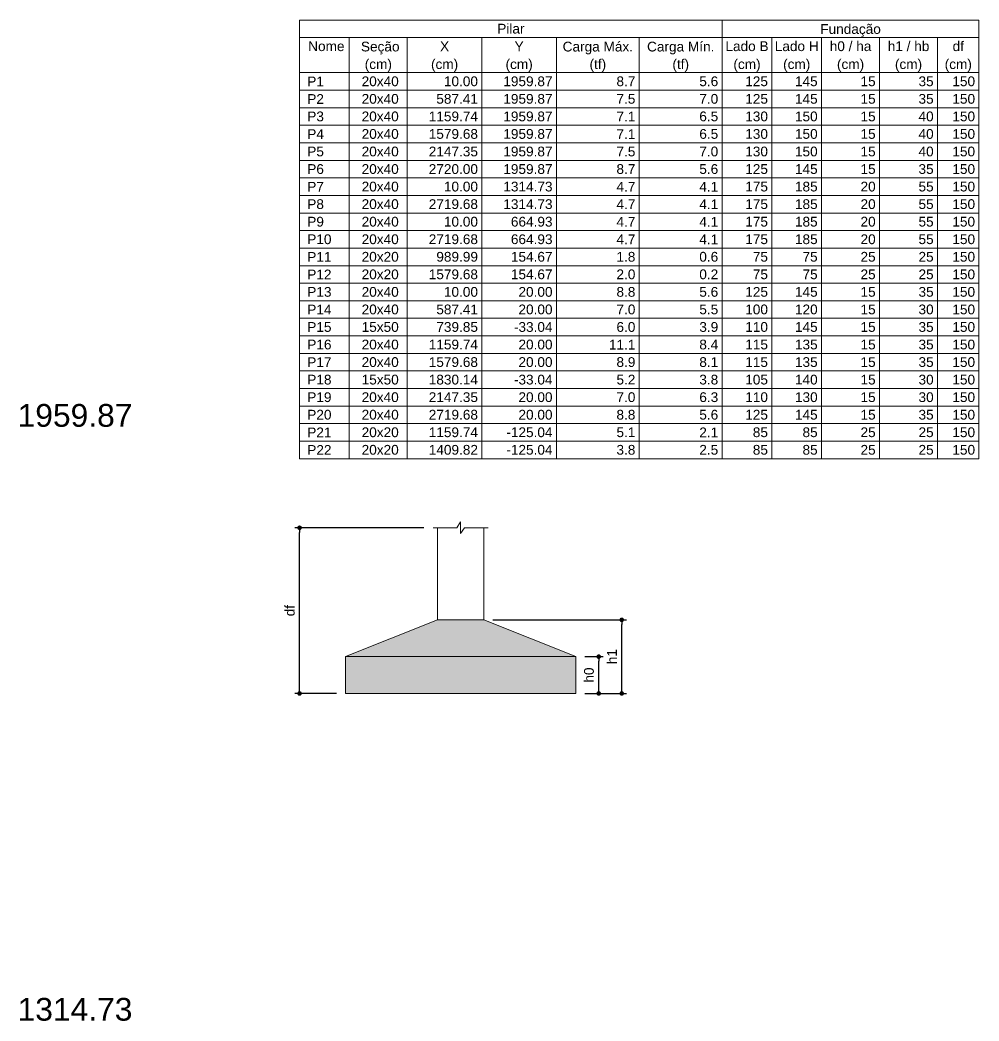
# Model space of a CAD drawing. Header units: millimetres. Extents: x 180 to 11148, y -1598 to 1045.
# Drawn here: x 380.81 to 401.65, y 26.21 to 47.95 of the extents above; entities that cross this region are included whole.
import ezdxf

# ---------------------------------------------------------------- set-up
doc = ezdxf.new("R2010")
doc.units = ezdxf.units.MM
doc.header["$MEASUREMENT"] = 0
for name, color, linetype, lineweight in [('LC-Cotas', 7, 'Continuous', 5), ('LC-Hachuras das sapatas', 43, 'Continuous', 5), ('LC-Seção das fundações', 7, 'Continuous', 5), ('LC-Tabelas', 1, 'Continuous', 20), ('LC-Textos', 3, 'Continuous', 20), ('LC-Textos das tabelas', 5, 'Continuous', 5)]:
    doc.layers.add(name, color=color, linetype=linetype, lineweight=lineweight)
doc.styles.add('Arial', font='arial.ttf')
doc.dimstyles.new('UM_1.000000', dxfattribs={"dimtxt": 0.18, "dimasz": 0.1, "dimexe": 0.1, "dimexo": 0.2, "dimgap": 0, "dimtad": 1, "dimtih": 1, "dimtoh": 1, "dimdec": 1, "dimzin": 0, "dimdsep": 46, "dimtxsty": 'Standard', "dimcen": 0.09, "dimdle": 0.1, "dimadec": 1, "dimazin": 2, "dimtfac": 1, "dimtdec": 4, "dimtofl": 0, "dimtmove": 0, "dimatfit": 3, "dimfxl": 1, "dimtolj": 1, "dimarcsym": 0})

# ---------------------------------------------------------------- blocks, each defined once
blk = doc.blocks.new('_Dot')
at = {"color": 0, "linetype": 'ByBlock', "lineweight": -2}
blk.add_line((-0.5, 0), (-1, 0), dxfattribs=at)
at = {"color": 0, "linetype": 'ByBlock', "const_width": 0.5}
blk.add_lwpolyline([(-0.25, 0, 1), (0.25, 0, 1)], format="xyb", close=True, dxfattribs=at)
blk = doc.blocks.new('*D23')
at = {"layer": 'Defpoints', "color": 0, "transparency": 16777216}
for p in [(386.885, 36.921), (389.785, 36.921), (387.885, 33.321)]:
    blk.add_point(p, dxfattribs=at)
at = {"layer": 'LC-Cotas', "color": 0, "lineweight": -2, "transparency": 16777216}
for p, q in [((389.585, 36.921), (386.785, 36.921)), ((386.885, 33.421), (386.885, 36.821)), ((387.685, 33.321), (386.785, 33.321))]:
    blk.add_line(p, q, dxfattribs=at)
at = {"layer": 'LC-Cotas', "color": 0, "lineweight": -2, "transparency": 16777216, "xscale": 0.1000000014901161, "yscale": 0.1000000014901161, "zscale": 0.1000000014901161}
for p, rotation in [((386.885, 36.921), 90), ((386.885, 33.321), 270)]:
    blk.add_blockref('_Dot', p, dxfattribs=dict(at, rotation=rotation))
at = {"layer": 'LC-Cotas', "transparency": 16777216, "insert": (386.673, 35.121), "char_height": 0.2118, "attachment_point": 5, "rotation": 90, "style": 'Arial'}
blk.add_mtext('\\A1;df', dxfattribs=at)
blk = doc.blocks.new('*D24')
at = {"layer": 'Defpoints', "color": 0, "transparency": 16777216}
for p in [(392.885, 34.121), (393.385, 34.121), (392.885, 33.321)]:
    blk.add_point(p, dxfattribs=at)
at = {"layer": 'LC-Cotas', "color": 0, "lineweight": -2, "transparency": 16777216}
for p, q in [((393.085, 34.121), (393.485, 34.121)), ((393.385, 33.421), (393.385, 34.021)), ((393.085, 33.321), (393.485, 33.321))]:
    blk.add_line(p, q, dxfattribs=at)
at = {"layer": 'LC-Cotas', "color": 0, "lineweight": -2, "transparency": 16777216, "xscale": 0.1000000014901161, "yscale": 0.1000000014901161, "zscale": 0.1000000014901161}
for p, rotation in [((393.385, 34.121), 90), ((393.385, 33.321), 270)]:
    blk.add_blockref('_Dot', p, dxfattribs=dict(at, rotation=rotation))
at = {"layer": 'LC-Cotas', "transparency": 16777216, "insert": (393.173, 33.721), "char_height": 0.2118, "attachment_point": 5, "rotation": 90, "style": 'Arial'}
blk.add_mtext('\\A1;h0', dxfattribs=at)
blk = doc.blocks.new('*D25')
at = {"layer": 'Defpoints', "color": 0, "transparency": 16777216}
for p in [(390.885, 34.921), (393.885, 34.921), (392.885, 33.321)]:
    blk.add_point(p, dxfattribs=at)
at = {"layer": 'LC-Cotas', "color": 0, "lineweight": -2, "transparency": 16777216}
for p, q in [((391.085, 34.921), (393.985, 34.921)), ((393.885, 33.421), (393.885, 34.821)), ((393.085, 33.321), (393.985, 33.321))]:
    blk.add_line(p, q, dxfattribs=at)
at = {"layer": 'LC-Cotas', "color": 0, "lineweight": -2, "transparency": 16777216, "xscale": 0.1000000014901161, "yscale": 0.1000000014901161, "zscale": 0.1000000014901161}
for p, rotation in [((393.885, 34.921), 90), ((393.885, 33.321), 270)]:
    blk.add_blockref('_Dot', p, dxfattribs=dict(at, rotation=rotation))
at = {"layer": 'LC-Cotas', "transparency": 16777216, "insert": (393.673, 34.121), "char_height": 0.2118, "attachment_point": 5, "rotation": 90, "style": 'Arial'}
blk.add_mtext('\\A1;h1', dxfattribs=at)
blk = doc.blocks.new('E')
at = {"layer": 'LC-Textos', "linetype": 'Continuous', "char_height": 0.4942, "width": 5.003943, "attachment_point": 7, "line_spacing_factor": 0.798, "style": 'Arial'}
for s, insert in [('1959.87', (209.656, 184.1958)), ('1314.73', (209.656, 171.293))]:
    blk.add_mtext(s, dxfattribs=dict(at, insert=insert))

msp = doc.modelspace()

# ---------------------------------------------------------------- hatches: boundary and pattern name
at = {"layer": 'LC-Hachuras das sapatas', "linetype": 'Continuous'}
msp.add_hatch(color=256, dxfattribs=at).paths.add_polyline_path([(387.8851, 33.3213), (392.8851, 33.3213), (392.8851, 34.1213), (390.8851, 34.9213), (389.8851, 34.9213), (387.8851, 34.1213), (387.8851, 33.3213)])

# ---------------------------------------------------------------- linework, layer by layer
at = {"layer": 'LC-Seção das fundações'}
for p, q in [((389.8851, 36.9213), (389.8851, 34.9213)), ((390.8851, 36.9213), (390.8851, 34.9213)), ((387.8851, 34.1213), (392.8851, 34.1213))]:
    msp.add_line(p, q, dxfattribs=at)
msp.add_lwpolyline([(389.7851, 36.9213), (390.3011, 36.9213), (390.3851, 37.0473), (390.3851, 36.7953), (390.4691, 36.9213), (390.9851, 36.9213)], dxfattribs=at)
msp.add_lwpolyline([(387.8851, 33.3213), (392.8851, 33.3213), (392.8851, 34.1213), (390.8851, 34.9213), (389.8851, 34.9213), (387.8851, 34.1213), (387.8851, 33.3213)], close=True, dxfattribs=at)
at = {"layer": 'LC-Tabelas'}
for points in [[(386.8851, 47.571), (386.8851, 47.9523), (396.0666, 47.9523), (396.0666, 47.571), (386.8851, 47.571)], [(396.0666, 47.571), (396.0666, 47.9523), (401.6475, 47.9523), (401.6475, 47.571), (396.0666, 47.571)], [(386.8851, 46.8086), (386.8851, 47.571), (387.9653, 47.571), (387.9653, 46.8086), (386.8851, 46.8086)], [(387.9653, 46.8086), (387.9653, 47.571), (389.2255, 47.571), (389.2255, 46.8086), (387.9653, 46.8086)], [(389.2255, 46.8086), (389.2255, 47.571), (390.8457, 47.571), (390.8457, 46.8086), (389.2255, 46.8086)], [(390.8457, 46.8086), (390.8457, 47.571), (392.466, 47.571), (392.466, 46.8086), (390.8457, 46.8086)], [(392.466, 46.8086), (392.466, 47.571), (394.2663, 47.571), (394.2663, 46.8086), (392.466, 46.8086)], [(394.2663, 46.8086), (394.2663, 47.571), (396.0666, 47.571), (396.0666, 46.8086), (394.2663, 46.8086)], [(396.0666, 46.8086), (396.0666, 47.571), (397.1468, 47.571), (397.1468, 46.8086), (396.0666, 46.8086)], [(397.1468, 46.8086), (397.1468, 47.571), (398.227, 47.571), (398.227, 46.8086), (397.1468, 46.8086)], [(398.227, 46.8086), (398.227, 47.571), (399.4872, 47.571), (399.4872, 46.8086), (398.227, 46.8086)], [(399.4872, 46.8086), (399.4872, 47.571), (400.7474, 47.571), (400.7474, 46.8086), (399.4872, 46.8086)], [(400.7474, 46.8086), (400.7474, 47.571), (401.6475, 47.571), (401.6475, 46.8086), (400.7474, 46.8086)], [(386.8851, 46.4273), (386.8851, 46.8086), (387.9653, 46.8086), (387.9653, 46.4273), (386.8851, 46.4273)], [(387.9653, 46.4273), (387.9653, 46.8086), (389.2255, 46.8086), (389.2255, 46.4273), (387.9653, 46.4273)], [(389.2255, 46.4273), (389.2255, 46.8086), (390.8457, 46.8086), (390.8457, 46.4273), (389.2255, 46.4273)], [(390.8457, 46.4273), (390.8457, 46.8086), (392.466, 46.8086), (392.466, 46.4273), (390.8457, 46.4273)], [(392.466, 46.4273), (392.466, 46.8086), (394.2663, 46.8086), (394.2663, 46.4273), (392.466, 46.4273)], [(394.2663, 46.4273), (394.2663, 46.8086), (396.0666, 46.8086), (396.0666, 46.4273), (394.2663, 46.4273)], [(396.0666, 46.4273), (396.0666, 46.8086), (397.1468, 46.8086), (397.1468, 46.4273), (396.0666, 46.4273)], [(397.1468, 46.4273), (397.1468, 46.8086), (398.227, 46.8086), (398.227, 46.4273), (397.1468, 46.4273)], [(398.227, 46.4273), (398.227, 46.8086), (399.4872, 46.8086), (399.4872, 46.4273), (398.227, 46.4273)], [(399.4872, 46.4273), (399.4872, 46.8086), (400.7474, 46.8086), (400.7474, 46.4273), (399.4872, 46.4273)], [(400.7474, 46.4273), (400.7474, 46.8086), (401.6475, 46.8086), (401.6475, 46.4273), (400.7474, 46.4273)], [(386.8851, 46.0461), (386.8851, 46.4273), (387.9653, 46.4273), (387.9653, 46.0461), (386.8851, 46.0461)], [(387.9653, 46.0461), (387.9653, 46.4273), (389.2255, 46.4273), (389.2255, 46.0461), (387.9653, 46.0461)], [(389.2255, 46.0461), (389.2255, 46.4273), (390.8457, 46.4273), (390.8457, 46.0461), (389.2255, 46.0461)], [(390.8457, 46.0461), (390.8457, 46.4273), (392.466, 46.4273), (392.466, 46.0461), (390.8457, 46.0461)], [(392.466, 46.0461), (392.466, 46.4273), (394.2663, 46.4273), (394.2663, 46.0461), (392.466, 46.0461)], [(394.2663, 46.0461), (394.2663, 46.4273), (396.0666, 46.4273), (396.0666, 46.0461), (394.2663, 46.0461)], [(396.0666, 46.0461), (396.0666, 46.4273), (397.1468, 46.4273), (397.1468, 46.0461), (396.0666, 46.0461)], [(397.1468, 46.0461), (397.1468, 46.4273), (398.227, 46.4273), (398.227, 46.0461), (397.1468, 46.0461)], [(398.227, 46.0461), (398.227, 46.4273), (399.4872, 46.4273), (399.4872, 46.0461), (398.227, 46.0461)], [(399.4872, 46.0461), (399.4872, 46.4273), (400.7474, 46.4273), (400.7474, 46.0461), (399.4872, 46.0461)], [(400.7474, 46.0461), (400.7474, 46.4273), (401.6475, 46.4273), (401.6475, 46.0461), (400.7474, 46.0461)], [(386.8851, 45.6648), (386.8851, 46.0461), (387.9653, 46.0461), (387.9653, 45.6648), (386.8851, 45.6648)], [(387.9653, 45.6648), (387.9653, 46.0461), (389.2255, 46.0461), (389.2255, 45.6648), (387.9653, 45.6648)], [(389.2255, 45.6648), (389.2255, 46.0461), (390.8457, 46.0461), (390.8457, 45.6648), (389.2255, 45.6648)], [(390.8457, 45.6648), (390.8457, 46.0461), (392.466, 46.0461), (392.466, 45.6648), (390.8457, 45.6648)], [(392.466, 45.6648), (392.466, 46.0461), (394.2663, 46.0461), (394.2663, 45.6648), (392.466, 45.6648)], [(394.2663, 45.6648), (394.2663, 46.0461), (396.0666, 46.0461), (396.0666, 45.6648), (394.2663, 45.6648)], [(396.0666, 45.6648), (396.0666, 46.0461), (397.1468, 46.0461), (397.1468, 45.6648), (396.0666, 45.6648)], [(397.1468, 45.6648), (397.1468, 46.0461), (398.227, 46.0461), (398.227, 45.6648), (397.1468, 45.6648)], [(398.227, 45.6648), (398.227, 46.0461), (399.4872, 46.0461), (399.4872, 45.6648), (398.227, 45.6648)], [(399.4872, 45.6648), (399.4872, 46.0461), (400.7474, 46.0461), (400.7474, 45.6648), (399.4872, 45.6648)], [(400.7474, 45.6648), (400.7474, 46.0461), (401.6475, 46.0461), (401.6475, 45.6648), (400.7474, 45.6648)], [(386.8851, 45.2836), (386.8851, 45.6648), (387.9653, 45.6648), (387.9653, 45.2836), (386.8851, 45.2836)], [(387.9653, 45.2836), (387.9653, 45.6648), (389.2255, 45.6648), (389.2255, 45.2836), (387.9653, 45.2836)], [(389.2255, 45.2836), (389.2255, 45.6648), (390.8457, 45.6648), (390.8457, 45.2836), (389.2255, 45.2836)], [(390.8457, 45.2836), (390.8457, 45.6648), (392.466, 45.6648), (392.466, 45.2836), (390.8457, 45.2836)], [(392.466, 45.2836), (392.466, 45.6648), (394.2663, 45.6648), (394.2663, 45.2836), (392.466, 45.2836)], [(394.2663, 45.2836), (394.2663, 45.6648), (396.0666, 45.6648), (396.0666, 45.2836), (394.2663, 45.2836)], [(396.0666, 45.2836), (396.0666, 45.6648), (397.1468, 45.6648), (397.1468, 45.2836), (396.0666, 45.2836)], [(397.1468, 45.2836), (397.1468, 45.6648), (398.227, 45.6648), (398.227, 45.2836), (397.1468, 45.2836)], [(398.227, 45.2836), (398.227, 45.6648), (399.4872, 45.6648), (399.4872, 45.2836), (398.227, 45.2836)], [(399.4872, 45.2836), (399.4872, 45.6648), (400.7474, 45.6648), (400.7474, 45.2836), (399.4872, 45.2836)], [(400.7474, 45.2836), (400.7474, 45.6648), (401.6475, 45.6648), (401.6475, 45.2836), (400.7474, 45.2836)], [(386.8851, 44.9024), (386.8851, 45.2836), (387.9653, 45.2836), (387.9653, 44.9024), (386.8851, 44.9024)], [(387.9653, 44.9024), (387.9653, 45.2836), (389.2255, 45.2836), (389.2255, 44.9024), (387.9653, 44.9024)], [(389.2255, 44.9024), (389.2255, 45.2836), (390.8457, 45.2836), (390.8457, 44.9024), (389.2255, 44.9024)], [(390.8457, 44.9024), (390.8457, 45.2836), (392.466, 45.2836), (392.466, 44.9024), (390.8457, 44.9024)], [(392.466, 44.9024), (392.466, 45.2836), (394.2663, 45.2836), (394.2663, 44.9024), (392.466, 44.9024)], [(394.2663, 44.9024), (394.2663, 45.2836), (396.0666, 45.2836), (396.0666, 44.9024), (394.2663, 44.9024)], [(396.0666, 44.9024), (396.0666, 45.2836), (397.1468, 45.2836), (397.1468, 44.9024), (396.0666, 44.9024)], [(397.1468, 44.9024), (397.1468, 45.2836), (398.227, 45.2836), (398.227, 44.9024), (397.1468, 44.9024)], [(398.227, 44.9024), (398.227, 45.2836), (399.4872, 45.2836), (399.4872, 44.9024), (398.227, 44.9024)], [(399.4872, 44.9024), (399.4872, 45.2836), (400.7474, 45.2836), (400.7474, 44.9024), (399.4872, 44.9024)], [(400.7474, 44.9024), (400.7474, 45.2836), (401.6475, 45.2836), (401.6475, 44.9024), (400.7474, 44.9024)], [(386.8851, 44.5211), (386.8851, 44.9024), (387.9653, 44.9024), (387.9653, 44.5211), (386.8851, 44.5211)], [(387.9653, 44.5211), (387.9653, 44.9024), (389.2255, 44.9024), (389.2255, 44.5211), (387.9653, 44.5211)], [(389.2255, 44.5211), (389.2255, 44.9024), (390.8457, 44.9024), (390.8457, 44.5211), (389.2255, 44.5211)], [(390.8457, 44.5211), (390.8457, 44.9024), (392.466, 44.9024), (392.466, 44.5211), (390.8457, 44.5211)], [(392.466, 44.5211), (392.466, 44.9024), (394.2663, 44.9024), (394.2663, 44.5211), (392.466, 44.5211)], [(394.2663, 44.5211), (394.2663, 44.9024), (396.0666, 44.9024), (396.0666, 44.5211), (394.2663, 44.5211)], [(396.0666, 44.5211), (396.0666, 44.9024), (397.1468, 44.9024), (397.1468, 44.5211), (396.0666, 44.5211)], [(397.1468, 44.5211), (397.1468, 44.9024), (398.227, 44.9024), (398.227, 44.5211), (397.1468, 44.5211)], [(398.227, 44.5211), (398.227, 44.9024), (399.4872, 44.9024), (399.4872, 44.5211), (398.227, 44.5211)], [(399.4872, 44.5211), (399.4872, 44.9024), (400.7474, 44.9024), (400.7474, 44.5211), (399.4872, 44.5211)], [(400.7474, 44.5211), (400.7474, 44.9024), (401.6475, 44.9024), (401.6475, 44.5211), (400.7474, 44.5211)], [(386.8851, 44.1399), (386.8851, 44.5211), (387.9653, 44.5211), (387.9653, 44.1399), (386.8851, 44.1399)], [(387.9653, 44.1399), (387.9653, 44.5211), (389.2255, 44.5211), (389.2255, 44.1399), (387.9653, 44.1399)], [(389.2255, 44.1399), (389.2255, 44.5211), (390.8457, 44.5211), (390.8457, 44.1399), (389.2255, 44.1399)], [(390.8457, 44.1399), (390.8457, 44.5211), (392.466, 44.5211), (392.466, 44.1399), (390.8457, 44.1399)], [(392.466, 44.1399), (392.466, 44.5211), (394.2663, 44.5211), (394.2663, 44.1399), (392.466, 44.1399)], [(394.2663, 44.1399), (394.2663, 44.5211), (396.0666, 44.5211), (396.0666, 44.1399), (394.2663, 44.1399)], [(396.0666, 44.1399), (396.0666, 44.5211), (397.1468, 44.5211), (397.1468, 44.1399), (396.0666, 44.1399)], [(397.1468, 44.1399), (397.1468, 44.5211), (398.227, 44.5211), (398.227, 44.1399), (397.1468, 44.1399)], [(398.227, 44.1399), (398.227, 44.5211), (399.4872, 44.5211), (399.4872, 44.1399), (398.227, 44.1399)], [(399.4872, 44.1399), (399.4872, 44.5211), (400.7474, 44.5211), (400.7474, 44.1399), (399.4872, 44.1399)], [(400.7474, 44.1399), (400.7474, 44.5211), (401.6475, 44.5211), (401.6475, 44.1399), (400.7474, 44.1399)], [(386.8851, 43.7586), (386.8851, 44.1399), (387.9653, 44.1399), (387.9653, 43.7586), (386.8851, 43.7586)], [(387.9653, 43.7586), (387.9653, 44.1399), (389.2255, 44.1399), (389.2255, 43.7586), (387.9653, 43.7586)], [(389.2255, 43.7586), (389.2255, 44.1399), (390.8457, 44.1399), (390.8457, 43.7586), (389.2255, 43.7586)], [(390.8457, 43.7586), (390.8457, 44.1399), (392.466, 44.1399), (392.466, 43.7586), (390.8457, 43.7586)], [(392.466, 43.7586), (392.466, 44.1399), (394.2663, 44.1399), (394.2663, 43.7586), (392.466, 43.7586)], [(394.2663, 43.7586), (394.2663, 44.1399), (396.0666, 44.1399), (396.0666, 43.7586), (394.2663, 43.7586)], [(396.0666, 43.7586), (396.0666, 44.1399), (397.1468, 44.1399), (397.1468, 43.7586), (396.0666, 43.7586)], [(397.1468, 43.7586), (397.1468, 44.1399), (398.227, 44.1399), (398.227, 43.7586), (397.1468, 43.7586)], [(398.227, 43.7586), (398.227, 44.1399), (399.4872, 44.1399), (399.4872, 43.7586), (398.227, 43.7586)], [(399.4872, 43.7586), (399.4872, 44.1399), (400.7474, 44.1399), (400.7474, 43.7586), (399.4872, 43.7586)], [(400.7474, 43.7586), (400.7474, 44.1399), (401.6475, 44.1399), (401.6475, 43.7586), (400.7474, 43.7586)], [(386.8851, 43.3774), (386.8851, 43.7586), (387.9653, 43.7586), (387.9653, 43.3774), (386.8851, 43.3774)], [(387.9653, 43.3774), (387.9653, 43.7586), (389.2255, 43.7586), (389.2255, 43.3774), (387.9653, 43.3774)], [(389.2255, 43.3774), (389.2255, 43.7586), (390.8457, 43.7586), (390.8457, 43.3774), (389.2255, 43.3774)], [(390.8457, 43.3774), (390.8457, 43.7586), (392.466, 43.7586), (392.466, 43.3774), (390.8457, 43.3774)], [(392.466, 43.3774), (392.466, 43.7586), (394.2663, 43.7586), (394.2663, 43.3774), (392.466, 43.3774)], [(394.2663, 43.3774), (394.2663, 43.7586), (396.0666, 43.7586), (396.0666, 43.3774), (394.2663, 43.3774)], [(396.0666, 43.3774), (396.0666, 43.7586), (397.1468, 43.7586), (397.1468, 43.3774), (396.0666, 43.3774)], [(397.1468, 43.3774), (397.1468, 43.7586), (398.227, 43.7586), (398.227, 43.3774), (397.1468, 43.3774)], [(398.227, 43.3774), (398.227, 43.7586), (399.4872, 43.7586), (399.4872, 43.3774), (398.227, 43.3774)], [(399.4872, 43.3774), (399.4872, 43.7586), (400.7474, 43.7586), (400.7474, 43.3774), (399.4872, 43.3774)], [(400.7474, 43.3774), (400.7474, 43.7586), (401.6475, 43.7586), (401.6475, 43.3774), (400.7474, 43.3774)], [(386.8851, 42.9962), (386.8851, 43.3774), (387.9653, 43.3774), (387.9653, 42.9962), (386.8851, 42.9962)], [(387.9653, 42.9962), (387.9653, 43.3774), (389.2255, 43.3774), (389.2255, 42.9962), (387.9653, 42.9962)], [(389.2255, 42.9962), (389.2255, 43.3774), (390.8457, 43.3774), (390.8457, 42.9962), (389.2255, 42.9962)], [(390.8457, 42.9962), (390.8457, 43.3774), (392.466, 43.3774), (392.466, 42.9962), (390.8457, 42.9962)], [(392.466, 42.9962), (392.466, 43.3774), (394.2663, 43.3774), (394.2663, 42.9962), (392.466, 42.9962)], [(394.2663, 42.9962), (394.2663, 43.3774), (396.0666, 43.3774), (396.0666, 42.9962), (394.2663, 42.9962)], [(396.0666, 42.9962), (396.0666, 43.3774), (397.1468, 43.3774), (397.1468, 42.9962), (396.0666, 42.9962)], [(397.1468, 42.9962), (397.1468, 43.3774), (398.227, 43.3774), (398.227, 42.9962), (397.1468, 42.9962)], [(398.227, 42.9962), (398.227, 43.3774), (399.4872, 43.3774), (399.4872, 42.9962), (398.227, 42.9962)], [(399.4872, 42.9962), (399.4872, 43.3774), (400.7474, 43.3774), (400.7474, 42.9962), (399.4872, 42.9962)], [(400.7474, 42.9962), (400.7474, 43.3774), (401.6475, 43.3774), (401.6475, 42.9962), (400.7474, 42.9962)], [(386.8851, 42.6149), (386.8851, 42.9962), (387.9653, 42.9962), (387.9653, 42.6149), (386.8851, 42.6149)], [(387.9653, 42.6149), (387.9653, 42.9962), (389.2255, 42.9962), (389.2255, 42.6149), (387.9653, 42.6149)], [(389.2255, 42.6149), (389.2255, 42.9962), (390.8457, 42.9962), (390.8457, 42.6149), (389.2255, 42.6149)], [(390.8457, 42.6149), (390.8457, 42.9962), (392.466, 42.9962), (392.466, 42.6149), (390.8457, 42.6149)], [(392.466, 42.6149), (392.466, 42.9962), (394.2663, 42.9962), (394.2663, 42.6149), (392.466, 42.6149)], [(394.2663, 42.6149), (394.2663, 42.9962), (396.0666, 42.9962), (396.0666, 42.6149), (394.2663, 42.6149)], [(396.0666, 42.6149), (396.0666, 42.9962), (397.1468, 42.9962), (397.1468, 42.6149), (396.0666, 42.6149)], [(397.1468, 42.6149), (397.1468, 42.9962), (398.227, 42.9962), (398.227, 42.6149), (397.1468, 42.6149)], [(398.227, 42.6149), (398.227, 42.9962), (399.4872, 42.9962), (399.4872, 42.6149), (398.227, 42.6149)], [(399.4872, 42.6149), (399.4872, 42.9962), (400.7474, 42.9962), (400.7474, 42.6149), (399.4872, 42.6149)], [(400.7474, 42.6149), (400.7474, 42.9962), (401.6475, 42.9962), (401.6475, 42.6149), (400.7474, 42.6149)], [(386.8851, 42.2337), (386.8851, 42.6149), (387.9653, 42.6149), (387.9653, 42.2337), (386.8851, 42.2337)], [(387.9653, 42.2337), (387.9653, 42.6149), (389.2255, 42.6149), (389.2255, 42.2337), (387.9653, 42.2337)], [(389.2255, 42.2337), (389.2255, 42.6149), (390.8457, 42.6149), (390.8457, 42.2337), (389.2255, 42.2337)], [(390.8457, 42.2337), (390.8457, 42.6149), (392.466, 42.6149), (392.466, 42.2337), (390.8457, 42.2337)], [(392.466, 42.2337), (392.466, 42.6149), (394.2663, 42.6149), (394.2663, 42.2337), (392.466, 42.2337)], [(394.2663, 42.2337), (394.2663, 42.6149), (396.0666, 42.6149), (396.0666, 42.2337), (394.2663, 42.2337)], [(396.0666, 42.2337), (396.0666, 42.6149), (397.1468, 42.6149), (397.1468, 42.2337), (396.0666, 42.2337)], [(397.1468, 42.2337), (397.1468, 42.6149), (398.227, 42.6149), (398.227, 42.2337), (397.1468, 42.2337)], [(398.227, 42.2337), (398.227, 42.6149), (399.4872, 42.6149), (399.4872, 42.2337), (398.227, 42.2337)], [(399.4872, 42.2337), (399.4872, 42.6149), (400.7474, 42.6149), (400.7474, 42.2337), (399.4872, 42.2337)], [(400.7474, 42.2337), (400.7474, 42.6149), (401.6475, 42.6149), (401.6475, 42.2337), (400.7474, 42.2337)], [(386.8851, 41.8524), (386.8851, 42.2337), (387.9653, 42.2337), (387.9653, 41.8524), (386.8851, 41.8524)], [(387.9653, 41.8524), (387.9653, 42.2337), (389.2255, 42.2337), (389.2255, 41.8524), (387.9653, 41.8524)], [(389.2255, 41.8524), (389.2255, 42.2337), (390.8457, 42.2337), (390.8457, 41.8524), (389.2255, 41.8524)], [(390.8457, 41.8524), (390.8457, 42.2337), (392.466, 42.2337), (392.466, 41.8524), (390.8457, 41.8524)], [(392.466, 41.8524), (392.466, 42.2337), (394.2663, 42.2337), (394.2663, 41.8524), (392.466, 41.8524)], [(394.2663, 41.8524), (394.2663, 42.2337), (396.0666, 42.2337), (396.0666, 41.8524), (394.2663, 41.8524)], [(396.0666, 41.8524), (396.0666, 42.2337), (397.1468, 42.2337), (397.1468, 41.8524), (396.0666, 41.8524)], [(397.1468, 41.8524), (397.1468, 42.2337), (398.227, 42.2337), (398.227, 41.8524), (397.1468, 41.8524)], [(398.227, 41.8524), (398.227, 42.2337), (399.4872, 42.2337), (399.4872, 41.8524), (398.227, 41.8524)], [(399.4872, 41.8524), (399.4872, 42.2337), (400.7474, 42.2337), (400.7474, 41.8524), (399.4872, 41.8524)], [(400.7474, 41.8524), (400.7474, 42.2337), (401.6475, 42.2337), (401.6475, 41.8524), (400.7474, 41.8524)], [(386.8851, 41.4712), (386.8851, 41.8524), (387.9653, 41.8524), (387.9653, 41.4712), (386.8851, 41.4712)], [(387.9653, 41.4712), (387.9653, 41.8524), (389.2255, 41.8524), (389.2255, 41.4712), (387.9653, 41.4712)], [(389.2255, 41.4712), (389.2255, 41.8524), (390.8457, 41.8524), (390.8457, 41.4712), (389.2255, 41.4712)], [(390.8457, 41.4712), (390.8457, 41.8524), (392.466, 41.8524), (392.466, 41.4712), (390.8457, 41.4712)], [(392.466, 41.4712), (392.466, 41.8524), (394.2663, 41.8524), (394.2663, 41.4712), (392.466, 41.4712)], [(394.2663, 41.4712), (394.2663, 41.8524), (396.0666, 41.8524), (396.0666, 41.4712), (394.2663, 41.4712)], [(396.0666, 41.4712), (396.0666, 41.8524), (397.1468, 41.8524), (397.1468, 41.4712), (396.0666, 41.4712)], [(397.1468, 41.4712), (397.1468, 41.8524), (398.227, 41.8524), (398.227, 41.4712), (397.1468, 41.4712)], [(398.227, 41.4712), (398.227, 41.8524), (399.4872, 41.8524), (399.4872, 41.4712), (398.227, 41.4712)], [(399.4872, 41.4712), (399.4872, 41.8524), (400.7474, 41.8524), (400.7474, 41.4712), (399.4872, 41.4712)], [(400.7474, 41.4712), (400.7474, 41.8524), (401.6475, 41.8524), (401.6475, 41.4712), (400.7474, 41.4712)], [(386.8851, 41.09), (386.8851, 41.4712), (387.9653, 41.4712), (387.9653, 41.09), (386.8851, 41.09)], [(387.9653, 41.09), (387.9653, 41.4712), (389.2255, 41.4712), (389.2255, 41.09), (387.9653, 41.09)], [(389.2255, 41.09), (389.2255, 41.4712), (390.8457, 41.4712), (390.8457, 41.09), (389.2255, 41.09)], [(390.8457, 41.09), (390.8457, 41.4712), (392.466, 41.4712), (392.466, 41.09), (390.8457, 41.09)], [(392.466, 41.09), (392.466, 41.4712), (394.2663, 41.4712), (394.2663, 41.09), (392.466, 41.09)], [(394.2663, 41.09), (394.2663, 41.4712), (396.0666, 41.4712), (396.0666, 41.09), (394.2663, 41.09)], [(396.0666, 41.09), (396.0666, 41.4712), (397.1468, 41.4712), (397.1468, 41.09), (396.0666, 41.09)], [(397.1468, 41.09), (397.1468, 41.4712), (398.227, 41.4712), (398.227, 41.09), (397.1468, 41.09)], [(398.227, 41.09), (398.227, 41.4712), (399.4872, 41.4712), (399.4872, 41.09), (398.227, 41.09)], [(399.4872, 41.09), (399.4872, 41.4712), (400.7474, 41.4712), (400.7474, 41.09), (399.4872, 41.09)], [(400.7474, 41.09), (400.7474, 41.4712), (401.6475, 41.4712), (401.6475, 41.09), (400.7474, 41.09)], [(386.8851, 40.7087), (386.8851, 41.09), (387.9653, 41.09), (387.9653, 40.7087), (386.8851, 40.7087)], [(387.9653, 40.7087), (387.9653, 41.09), (389.2255, 41.09), (389.2255, 40.7087), (387.9653, 40.7087)], [(389.2255, 40.7087), (389.2255, 41.09), (390.8457, 41.09), (390.8457, 40.7087), (389.2255, 40.7087)], [(390.8457, 40.7087), (390.8457, 41.09), (392.466, 41.09), (392.466, 40.7087), (390.8457, 40.7087)], [(392.466, 40.7087), (392.466, 41.09), (394.2663, 41.09), (394.2663, 40.7087), (392.466, 40.7087)], [(394.2663, 40.7087), (394.2663, 41.09), (396.0666, 41.09), (396.0666, 40.7087), (394.2663, 40.7087)], [(396.0666, 40.7087), (396.0666, 41.09), (397.1468, 41.09), (397.1468, 40.7087), (396.0666, 40.7087)], [(397.1468, 40.7087), (397.1468, 41.09), (398.227, 41.09), (398.227, 40.7087), (397.1468, 40.7087)], [(398.227, 40.7087), (398.227, 41.09), (399.4872, 41.09), (399.4872, 40.7087), (398.227, 40.7087)], [(399.4872, 40.7087), (399.4872, 41.09), (400.7474, 41.09), (400.7474, 40.7087), (399.4872, 40.7087)], [(400.7474, 40.7087), (400.7474, 41.09), (401.6475, 41.09), (401.6475, 40.7087), (400.7474, 40.7087)], [(386.8851, 40.3275), (386.8851, 40.7087), (387.9653, 40.7087), (387.9653, 40.3275), (386.8851, 40.3275)], [(387.9653, 40.3275), (387.9653, 40.7087), (389.2255, 40.7087), (389.2255, 40.3275), (387.9653, 40.3275)], [(389.2255, 40.3275), (389.2255, 40.7087), (390.8457, 40.7087), (390.8457, 40.3275), (389.2255, 40.3275)], [(390.8457, 40.3275), (390.8457, 40.7087), (392.466, 40.7087), (392.466, 40.3275), (390.8457, 40.3275)], [(392.466, 40.3275), (392.466, 40.7087), (394.2663, 40.7087), (394.2663, 40.3275), (392.466, 40.3275)], [(394.2663, 40.3275), (394.2663, 40.7087), (396.0666, 40.7087), (396.0666, 40.3275), (394.2663, 40.3275)], [(396.0666, 40.3275), (396.0666, 40.7087), (397.1468, 40.7087), (397.1468, 40.3275), (396.0666, 40.3275)], [(397.1468, 40.3275), (397.1468, 40.7087), (398.227, 40.7087), (398.227, 40.3275), (397.1468, 40.3275)], [(398.227, 40.3275), (398.227, 40.7087), (399.4872, 40.7087), (399.4872, 40.3275), (398.227, 40.3275)], [(399.4872, 40.3275), (399.4872, 40.7087), (400.7474, 40.7087), (400.7474, 40.3275), (399.4872, 40.3275)], [(400.7474, 40.3275), (400.7474, 40.7087), (401.6475, 40.7087), (401.6475, 40.3275), (400.7474, 40.3275)], [(386.8851, 39.9462), (386.8851, 40.3275), (387.9653, 40.3275), (387.9653, 39.9462), (386.8851, 39.9462)], [(387.9653, 39.9462), (387.9653, 40.3275), (389.2255, 40.3275), (389.2255, 39.9462), (387.9653, 39.9462)], [(389.2255, 39.9462), (389.2255, 40.3275), (390.8457, 40.3275), (390.8457, 39.9462), (389.2255, 39.9462)], [(390.8457, 39.9462), (390.8457, 40.3275), (392.466, 40.3275), (392.466, 39.9462), (390.8457, 39.9462)], [(392.466, 39.9462), (392.466, 40.3275), (394.2663, 40.3275), (394.2663, 39.9462), (392.466, 39.9462)], [(394.2663, 39.9462), (394.2663, 40.3275), (396.0666, 40.3275), (396.0666, 39.9462), (394.2663, 39.9462)], [(396.0666, 39.9462), (396.0666, 40.3275), (397.1468, 40.3275), (397.1468, 39.9462), (396.0666, 39.9462)], [(397.1468, 39.9462), (397.1468, 40.3275), (398.227, 40.3275), (398.227, 39.9462), (397.1468, 39.9462)], [(398.227, 39.9462), (398.227, 40.3275), (399.4872, 40.3275), (399.4872, 39.9462), (398.227, 39.9462)], [(399.4872, 39.9462), (399.4872, 40.3275), (400.7474, 40.3275), (400.7474, 39.9462), (399.4872, 39.9462)], [(400.7474, 39.9462), (400.7474, 40.3275), (401.6475, 40.3275), (401.6475, 39.9462), (400.7474, 39.9462)], [(386.8851, 39.565), (386.8851, 39.9462), (387.9653, 39.9462), (387.9653, 39.565), (386.8851, 39.565)], [(387.9653, 39.565), (387.9653, 39.9462), (389.2255, 39.9462), (389.2255, 39.565), (387.9653, 39.565)], [(389.2255, 39.565), (389.2255, 39.9462), (390.8457, 39.9462), (390.8457, 39.565), (389.2255, 39.565)], [(390.8457, 39.565), (390.8457, 39.9462), (392.466, 39.9462), (392.466, 39.565), (390.8457, 39.565)], [(392.466, 39.565), (392.466, 39.9462), (394.2663, 39.9462), (394.2663, 39.565), (392.466, 39.565)], [(394.2663, 39.565), (394.2663, 39.9462), (396.0666, 39.9462), (396.0666, 39.565), (394.2663, 39.565)], [(396.0666, 39.565), (396.0666, 39.9462), (397.1468, 39.9462), (397.1468, 39.565), (396.0666, 39.565)], [(397.1468, 39.565), (397.1468, 39.9462), (398.227, 39.9462), (398.227, 39.565), (397.1468, 39.565)], [(398.227, 39.565), (398.227, 39.9462), (399.4872, 39.9462), (399.4872, 39.565), (398.227, 39.565)], [(399.4872, 39.565), (399.4872, 39.9462), (400.7474, 39.9462), (400.7474, 39.565), (399.4872, 39.565)], [(400.7474, 39.565), (400.7474, 39.9462), (401.6475, 39.9462), (401.6475, 39.565), (400.7474, 39.565)], [(386.8851, 39.1838), (386.8851, 39.565), (387.9653, 39.565), (387.9653, 39.1838), (386.8851, 39.1838)], [(387.9653, 39.1838), (387.9653, 39.565), (389.2255, 39.565), (389.2255, 39.1838), (387.9653, 39.1838)], [(389.2255, 39.1838), (389.2255, 39.565), (390.8457, 39.565), (390.8457, 39.1838), (389.2255, 39.1838)], [(390.8457, 39.1838), (390.8457, 39.565), (392.466, 39.565), (392.466, 39.1838), (390.8457, 39.1838)], [(392.466, 39.1838), (392.466, 39.565), (394.2663, 39.565), (394.2663, 39.1838), (392.466, 39.1838)], [(394.2663, 39.1838), (394.2663, 39.565), (396.0666, 39.565), (396.0666, 39.1838), (394.2663, 39.1838)], [(396.0666, 39.1838), (396.0666, 39.565), (397.1468, 39.565), (397.1468, 39.1838), (396.0666, 39.1838)], [(397.1468, 39.1838), (397.1468, 39.565), (398.227, 39.565), (398.227, 39.1838), (397.1468, 39.1838)], [(398.227, 39.1838), (398.227, 39.565), (399.4872, 39.565), (399.4872, 39.1838), (398.227, 39.1838)], [(399.4872, 39.1838), (399.4872, 39.565), (400.7474, 39.565), (400.7474, 39.1838), (399.4872, 39.1838)], [(400.7474, 39.1838), (400.7474, 39.565), (401.6475, 39.565), (401.6475, 39.1838), (400.7474, 39.1838)], [(386.8851, 38.8025), (386.8851, 39.1838), (387.9653, 39.1838), (387.9653, 38.8025), (386.8851, 38.8025)], [(387.9653, 38.8025), (387.9653, 39.1838), (389.2255, 39.1838), (389.2255, 38.8025), (387.9653, 38.8025)], [(389.2255, 38.8025), (389.2255, 39.1838), (390.8457, 39.1838), (390.8457, 38.8025), (389.2255, 38.8025)], [(390.8457, 38.8025), (390.8457, 39.1838), (392.466, 39.1838), (392.466, 38.8025), (390.8457, 38.8025)], [(392.466, 38.8025), (392.466, 39.1838), (394.2663, 39.1838), (394.2663, 38.8025), (392.466, 38.8025)], [(394.2663, 38.8025), (394.2663, 39.1838), (396.0666, 39.1838), (396.0666, 38.8025), (394.2663, 38.8025)], [(396.0666, 38.8025), (396.0666, 39.1838), (397.1468, 39.1838), (397.1468, 38.8025), (396.0666, 38.8025)], [(397.1468, 38.8025), (397.1468, 39.1838), (398.227, 39.1838), (398.227, 38.8025), (397.1468, 38.8025)], [(398.227, 38.8025), (398.227, 39.1838), (399.4872, 39.1838), (399.4872, 38.8025), (398.227, 38.8025)], [(399.4872, 38.8025), (399.4872, 39.1838), (400.7474, 39.1838), (400.7474, 38.8025), (399.4872, 38.8025)], [(400.7474, 38.8025), (400.7474, 39.1838), (401.6475, 39.1838), (401.6475, 38.8025), (400.7474, 38.8025)], [(386.8851, 38.4213), (386.8851, 38.8025), (387.9653, 38.8025), (387.9653, 38.4213), (386.8851, 38.4213)], [(387.9653, 38.4213), (387.9653, 38.8025), (389.2255, 38.8025), (389.2255, 38.4213), (387.9653, 38.4213)], [(389.2255, 38.4213), (389.2255, 38.8025), (390.8457, 38.8025), (390.8457, 38.4213), (389.2255, 38.4213)], [(390.8457, 38.4213), (390.8457, 38.8025), (392.466, 38.8025), (392.466, 38.4213), (390.8457, 38.4213)], [(392.466, 38.4213), (392.466, 38.8025), (394.2663, 38.8025), (394.2663, 38.4213), (392.466, 38.4213)], [(394.2663, 38.4213), (394.2663, 38.8025), (396.0666, 38.8025), (396.0666, 38.4213), (394.2663, 38.4213)], [(396.0666, 38.4213), (396.0666, 38.8025), (397.1468, 38.8025), (397.1468, 38.4213), (396.0666, 38.4213)], [(397.1468, 38.4213), (397.1468, 38.8025), (398.227, 38.8025), (398.227, 38.4213), (397.1468, 38.4213)], [(398.227, 38.4213), (398.227, 38.8025), (399.4872, 38.8025), (399.4872, 38.4213), (398.227, 38.4213)], [(399.4872, 38.4213), (399.4872, 38.8025), (400.7474, 38.8025), (400.7474, 38.4213), (399.4872, 38.4213)], [(400.7474, 38.4213), (400.7474, 38.8025), (401.6475, 38.8025), (401.6475, 38.4213), (400.7474, 38.4213)]]:
    msp.add_lwpolyline(points, close=True, dxfattribs=at)

# ---------------------------------------------------------------- block references
msp.add_blockref('E', (171.1018, -145.0874))

# ---------------------------------------------------------------- texts
at = {"layer": 'LC-Textos das tabelas', "linetype": 'Continuous', "char_height": 0.2118, "line_spacing_factor": 0.798, "style": 'Arial'}
for s, insert, width, attachment_point in [('Pilar', (391.4758, 47.6558), 1.186844, 8), ('Fundação', (398.8568, 47.5858), 2.638751, 8), (' Nome ', (387.4252, 47.2745), 1.912219, 8), (' Seção ', (388.5958, 47.2048), 2.011871, 8), ('X', (390.0356, 47.2745), 0.395711, 8), ('Y', (391.6559, 47.2745), 0.395711, 8), ('Carga Máx.', (393.3658, 47.2048), 3.066328, 8), ('Carga Mín.', (395.1668, 47.2048), 2.934521, 8), ('Lado B', (396.6067, 47.2745), 1.880353, 8), ('Lado H', (397.6869, 47.2745), 1.913088, 8), ('h0 / ha', (398.8571, 47.2745), 1.814305, 8), ('h1 / hb', (400.1173, 47.2745), 1.814305, 8), ('df', (401.1975, 47.2745), 0.494784, 8), ('(cm)', (388.5958, 46.8238), 1.185975, 8), ('(cm)', (390.0358, 46.8238), 1.185975, 8), ('(cm)', (391.6558, 46.8238), 1.185975, 8), ('(tf)', (393.3658, 46.8238), 0.724795, 8), ('(tf)', (395.1668, 46.8238), 0.724795, 8), ('(cm)', (396.6068, 46.8238), 1.185975, 8), ('(cm)', (397.6868, 46.8238), 1.185975, 8), ('(cm)', (398.8568, 46.8238), 1.185975, 8), ('(cm)', (400.1168, 46.8238), 1.185975, 8), ('(cm)', (401.1978, 46.8238), 1.185975, 8), (' P1 ', (386.9698, 46.512), 1.055327, 7), (' 20x40 ', (388.5954, 46.512), 1.946112, 8), (' 10.00 ', (390.761, 46.512), 1.814305, 9), (' 1959.87 ', (392.3813, 46.512), 2.47421, 9), (' 8.7 ', (394.1816, 46.512), 1.154399, 9), (' 5.6 ', (395.9819, 46.512), 1.154399, 9), (' 125 ', (397.0621, 46.512), 1.319521, 9), (' 145 ', (398.1422, 46.512), 1.319521, 9), (' 15 ', (399.4025, 46.512), 0.989568, 9), (' 35 ', (400.6627, 46.512), 0.989568, 9), (' 150 ', (401.5628, 46.512), 1.319521, 9), (' P2 ', (386.9698, 46.1308), 1.055327, 7), (' 20x40 ', (388.5954, 46.1308), 1.946112, 8), (' 587.41 ', (390.761, 46.1308), 2.144257, 9), (' 1959.87 ', (392.3813, 46.1308), 2.47421, 9), (' 7.5 ', (394.1816, 46.1308), 1.154399, 9), (' 7.0 ', (395.9819, 46.1308), 1.154399, 9), (' 125 ', (397.0621, 46.1308), 1.319521, 9), (' 145 ', (398.1422, 46.1308), 1.319521, 9), (' 15 ', (399.4025, 46.1308), 0.989568, 9), (' 35 ', (400.6627, 46.1308), 0.989568, 9), (' 150 ', (401.5628, 46.1308), 1.319521, 9), (' P3 ', (386.9698, 45.7496), 1.055327, 7), (' 20x40 ', (388.5954, 45.7496), 1.946112, 8), (' 1159.74 ', (390.761, 45.7496), 2.47421, 9), (' 1959.87 ', (392.3813, 45.7496), 2.47421, 9), (' 7.1 ', (394.1816, 45.7496), 1.154399, 9), (' 6.5 ', (395.9819, 45.7496), 1.154399, 9), (' 130 ', (397.0621, 45.7496), 1.319521, 9), (' 150 ', (398.1422, 45.7496), 1.319521, 9), (' 15 ', (399.4025, 45.7496), 0.989568, 9), (' 40 ', (400.6627, 45.7496), 0.989568, 9), (' 150 ', (401.5628, 45.7496), 1.319521, 9), (' P4 ', (386.9698, 45.3683), 1.055327, 7), (' 20x40 ', (388.5954, 45.3683), 1.946112, 8), (' 1579.68 ', (390.761, 45.3683), 2.47421, 9), (' 1959.87 ', (392.3813, 45.3683), 2.47421, 9), (' 7.1 ', (394.1816, 45.3683), 1.154399, 9), (' 6.5 ', (395.9819, 45.3683), 1.154399, 9), (' 130 ', (397.0621, 45.3683), 1.319521, 9), (' 150 ', (398.1422, 45.3683), 1.319521, 9), (' 15 ', (399.4025, 45.3683), 0.989568, 9), (' 40 ', (400.6627, 45.3683), 0.989568, 9), (' 150 ', (401.5628, 45.3683), 1.319521, 9), (' P5 ', (386.9698, 44.9871), 1.055327, 7), (' 20x40 ', (388.5954, 44.9871), 1.946112, 8), (' 2147.35 ', (390.761, 44.9871), 2.47421, 9), (' 1959.87 ', (392.3813, 44.9871), 2.47421, 9), (' 7.5 ', (394.1816, 44.9871), 1.154399, 9), (' 7.0 ', (395.9819, 44.9871), 1.154399, 9), (' 130 ', (397.0621, 44.9871), 1.319521, 9), (' 150 ', (398.1422, 44.9871), 1.319521, 9), (' 15 ', (399.4025, 44.9871), 0.989568, 9), (' 40 ', (400.6627, 44.9871), 0.989568, 9), (' 150 ', (401.5628, 44.9871), 1.319521, 9), (' P6 ', (386.9698, 44.6058), 1.055327, 7), (' 20x40 ', (388.5954, 44.6058), 1.946112, 8), (' 2720.00 ', (390.761, 44.6058), 2.47421, 9), (' 1959.87 ', (392.3813, 44.6058), 2.47421, 9), (' 8.7 ', (394.1816, 44.6058), 1.154399, 9), (' 5.6 ', (395.9819, 44.6058), 1.154399, 9), (' 125 ', (397.0621, 44.6058), 1.319521, 9), (' 145 ', (398.1422, 44.6058), 1.319521, 9), (' 15 ', (399.4025, 44.6058), 0.989568, 9), (' 35 ', (400.6627, 44.6058), 0.989568, 9), (' 150 ', (401.5628, 44.6058), 1.319521, 9), (' P7 ', (386.9698, 44.2246), 1.055327, 7), (' 20x40 ', (388.5954, 44.2246), 1.946112, 8), (' 10.00 ', (390.761, 44.2246), 1.814305, 9), (' 1314.73 ', (392.3813, 44.2246), 2.47421, 9), (' 4.7 ', (394.1816, 44.2246), 1.154399, 9), (' 4.1 ', (395.9819, 44.2246), 1.154399, 9), (' 175 ', (397.0621, 44.2246), 1.319521, 9), (' 185 ', (398.1422, 44.2246), 1.319521, 9), (' 20 ', (399.4025, 44.2246), 0.989568, 9), (' 55 ', (400.6627, 44.2246), 0.989568, 9), (' 150 ', (401.5628, 44.2246), 1.319521, 9), (' P8 ', (386.9698, 43.8434), 1.055327, 7), (' 20x40 ', (388.5954, 43.8434), 1.946112, 8), (' 2719.68 ', (390.761, 43.8434), 2.47421, 9), (' 1314.73 ', (392.3813, 43.8434), 2.47421, 9), (' 4.7 ', (394.1816, 43.8434), 1.154399, 9), (' 4.1 ', (395.9819, 43.8434), 1.154399, 9), (' 175 ', (397.0621, 43.8434), 1.319521, 9), (' 185 ', (398.1422, 43.8434), 1.319521, 9), (' 20 ', (399.4025, 43.8434), 0.989568, 9), (' 55 ', (400.6627, 43.8434), 0.989568, 9), (' 150 ', (401.5628, 43.8434), 1.319521, 9), (' P9 ', (386.9698, 43.4621), 1.055327, 7), (' 20x40 ', (388.5954, 43.4621), 1.946112, 8), (' 10.00 ', (390.761, 43.4621), 1.814305, 9), (' 664.93 ', (392.3813, 43.4621), 2.144257, 9), (' 4.7 ', (394.1816, 43.4621), 1.154399, 9), (' 4.1 ', (395.9819, 43.4621), 1.154399, 9), (' 175 ', (397.0621, 43.4621), 1.319521, 9), (' 185 ', (398.1422, 43.4621), 1.319521, 9), (' 20 ', (399.4025, 43.4621), 0.989568, 9), (' 55 ', (400.6627, 43.4621), 0.989568, 9), (' 150 ', (401.5628, 43.4621), 1.319521, 9), (' P10 ', (386.9698, 43.0809), 1.385279, 7), (' 20x40 ', (388.5954, 43.0809), 1.946112, 8), (' 2719.68 ', (390.761, 43.0809), 2.47421, 9), (' 664.93 ', (392.3813, 43.0809), 2.144257, 9), (' 4.7 ', (394.1816, 43.0809), 1.154399, 9), (' 4.1 ', (395.9819, 43.0809), 1.154399, 9), (' 175 ', (397.0621, 43.0809), 1.319521, 9), (' 185 ', (398.1422, 43.0809), 1.319521, 9), (' 20 ', (399.4025, 43.0809), 0.989568, 9), (' 55 ', (400.6627, 43.0809), 0.989568, 9), (' 150 ', (401.5628, 43.0809), 1.319521, 9), (' P11 ', (386.9698, 42.6996), 1.385279, 7), (' 20x20 ', (388.5954, 42.6996), 1.946112, 8), (' 989.99 ', (390.761, 42.6996), 2.144257, 9), (' 154.67 ', (392.3813, 42.6996), 2.144257, 9), (' 1.8 ', (394.1816, 42.6996), 1.154399, 9), (' 0.6 ', (395.9819, 42.6996), 1.154399, 9), (' 75 ', (397.0621, 42.6996), 0.989568, 9), (' 75 ', (398.1422, 42.6996), 0.989568, 9), (' 25 ', (399.4025, 42.6996), 0.989568, 9), (' 25 ', (400.6627, 42.6996), 0.989568, 9), (' 150 ', (401.5628, 42.6996), 1.319521, 9), (' P12 ', (386.9698, 42.3184), 1.385279, 7), (' 20x20 ', (388.5954, 42.3184), 1.946112, 8), (' 1579.68 ', (390.761, 42.3184), 2.47421, 9), (' 154.67 ', (392.3813, 42.3184), 2.144257, 9), (' 2.0 ', (394.1816, 42.3184), 1.154399, 9), (' 0.2 ', (395.9819, 42.3184), 1.154399, 9), (' 75 ', (397.0621, 42.3184), 0.989568, 9), (' 75 ', (398.1422, 42.3184), 0.989568, 9), (' 25 ', (399.4025, 42.3184), 0.989568, 9), (' 25 ', (400.6627, 42.3184), 0.989568, 9), (' 150 ', (401.5628, 42.3184), 1.319521, 9), (' P13 ', (386.9698, 41.9372), 1.385279, 7), (' 20x40 ', (388.5954, 41.9372), 1.946112, 8), (' 10.00 ', (390.761, 41.9372), 1.814305, 9), (' 20.00 ', (392.3813, 41.9372), 1.814305, 9), (' 8.8 ', (394.1816, 41.9372), 1.154399, 9), (' 5.6 ', (395.9819, 41.9372), 1.154399, 9), (' 125 ', (397.0621, 41.9372), 1.319521, 9), (' 145 ', (398.1422, 41.9372), 1.319521, 9), (' 15 ', (399.4025, 41.9372), 0.989568, 9), (' 35 ', (400.6627, 41.9372), 0.989568, 9), (' 150 ', (401.5628, 41.9372), 1.319521, 9), (' P14 ', (386.9698, 41.5559), 1.385279, 7), (' 20x40 ', (388.5954, 41.5559), 1.946112, 8), (' 587.41 ', (390.761, 41.5559), 2.144257, 9), (' 20.00 ', (392.3813, 41.5559), 1.814305, 9), (' 7.0 ', (394.1816, 41.5559), 1.154399, 9), (' 5.5 ', (395.9819, 41.5559), 1.154399, 9), (' 100 ', (397.0621, 41.5559), 1.319521, 9), (' 120 ', (398.1422, 41.5559), 1.319521, 9), (' 15 ', (399.4025, 41.5559), 0.989568, 9), (' 30 ', (400.6627, 41.5559), 0.989568, 9), (' 150 ', (401.5628, 41.5559), 1.319521, 9), (' P15 ', (386.9698, 41.1747), 1.385279, 7), (' 15x50 ', (388.5954, 41.1747), 1.946112, 8), (' 739.85 ', (390.761, 41.1747), 2.144257, 9), (' -33.04 ', (392.3813, 41.1747), 2.011871, 9), (' 6.0 ', (394.1816, 41.1747), 1.154399, 9), (' 3.9 ', (395.9819, 41.1747), 1.154399, 9), (' 110 ', (397.0621, 41.1747), 1.319521, 9), (' 145 ', (398.1422, 41.1747), 1.319521, 9), (' 15 ', (399.4025, 41.1747), 0.989568, 9), (' 35 ', (400.6627, 41.1747), 0.989568, 9), (' 150 ', (401.5628, 41.1747), 1.319521, 9), (' P16 ', (386.9698, 40.7934), 1.385279, 7), (' 20x40 ', (388.5954, 40.7934), 1.946112, 8), (' 1159.74 ', (390.761, 40.7934), 2.47421, 9), (' 20.00 ', (392.3813, 40.7934), 1.814305, 9), (' 11.1 ', (394.1816, 40.7934), 1.484352, 9), (' 8.4 ', (395.9819, 40.7934), 1.154399, 9), (' 115 ', (397.0621, 40.7934), 1.319521, 9), (' 135 ', (398.1422, 40.7934), 1.319521, 9), (' 15 ', (399.4025, 40.7934), 0.989568, 9), (' 35 ', (400.6627, 40.7934), 0.989568, 9), (' 150 ', (401.5628, 40.7934), 1.319521, 9), (' P17 ', (386.9698, 40.4122), 1.385279, 7), (' 20x40 ', (388.5954, 40.4122), 1.946112, 8), (' 1579.68 ', (390.761, 40.4122), 2.47421, 9), (' 20.00 ', (392.3813, 40.4122), 1.814305, 9), (' 8.9 ', (394.1816, 40.4122), 1.154399, 9), (' 8.1 ', (395.9819, 40.4122), 1.154399, 9), (' 115 ', (397.0621, 40.4122), 1.319521, 9), (' 135 ', (398.1422, 40.4122), 1.319521, 9), (' 15 ', (399.4025, 40.4122), 0.989568, 9), (' 35 ', (400.6627, 40.4122), 0.989568, 9), (' 150 ', (401.5628, 40.4122), 1.319521, 9), (' P18 ', (386.9698, 40.031), 1.385279, 7), (' 15x50 ', (388.5954, 40.031), 1.946112, 8), (' 1830.14 ', (390.761, 40.031), 2.47421, 9), (' -33.04 ', (392.3813, 40.031), 2.011871, 9), (' 5.2 ', (394.1816, 40.031), 1.154399, 9), (' 3.8 ', (395.9819, 40.031), 1.154399, 9), (' 105 ', (397.0621, 40.031), 1.319521, 9), (' 140 ', (398.1422, 40.031), 1.319521, 9), (' 15 ', (399.4025, 40.031), 0.989568, 9), (' 30 ', (400.6627, 40.031), 0.989568, 9), (' 150 ', (401.5628, 40.031), 1.319521, 9), (' P19 ', (386.9698, 39.6497), 1.385279, 7), (' 20x40 ', (388.5954, 39.6497), 1.946112, 8), (' 2147.35 ', (390.761, 39.6497), 2.47421, 9), (' 20.00 ', (392.3813, 39.6497), 1.814305, 9), (' 7.0 ', (394.1816, 39.6497), 1.154399, 9), (' 6.3 ', (395.9819, 39.6497), 1.154399, 9), (' 110 ', (397.0621, 39.6497), 1.319521, 9), (' 130 ', (398.1422, 39.6497), 1.319521, 9), (' 15 ', (399.4025, 39.6497), 0.989568, 9), (' 30 ', (400.6627, 39.6497), 0.989568, 9), (' 150 ', (401.5628, 39.6497), 1.319521, 9), (' P20 ', (386.9698, 39.2685), 1.385279, 7), (' 20x40 ', (388.5954, 39.2685), 1.946112, 8), (' 2719.68 ', (390.761, 39.2685), 2.47421, 9), (' 20.00 ', (392.3813, 39.2685), 1.814305, 9), (' 8.8 ', (394.1816, 39.2685), 1.154399, 9), (' 5.6 ', (395.9819, 39.2685), 1.154399, 9), (' 125 ', (397.0621, 39.2685), 1.319521, 9), (' 145 ', (398.1422, 39.2685), 1.319521, 9), (' 15 ', (399.4025, 39.2685), 0.989568, 9), (' 35 ', (400.6627, 39.2685), 0.989568, 9), (' 150 ', (401.5628, 39.2685), 1.319521, 9), (' P21 ', (386.9698, 38.8872), 1.385279, 7), (' 20x20 ', (388.5954, 38.8872), 1.946112, 8), (' 1159.74 ', (390.761, 38.8872), 2.47421, 9), (' -125.04 ', (392.3813, 38.8872), 2.341823, 9), (' 5.1 ', (394.1816, 38.8872), 1.154399, 9), (' 2.1 ', (395.9819, 38.8872), 1.154399, 9), (' 85 ', (397.0621, 38.8872), 0.989568, 9), (' 85 ', (398.1422, 38.8872), 0.989568, 9), (' 25 ', (399.4025, 38.8872), 0.989568, 9), (' 25 ', (400.6627, 38.8872), 0.989568, 9), (' 150 ', (401.5628, 38.8872), 1.319521, 9), (' P22 ', (386.9698, 38.506), 1.385279, 7), (' 20x20 ', (388.5954, 38.506), 1.946112, 8), (' 1409.82 ', (390.761, 38.506), 2.47421, 9), (' -125.04 ', (392.3813, 38.506), 2.341823, 9), (' 3.8 ', (394.1816, 38.506), 1.154399, 9), (' 2.5 ', (395.9819, 38.506), 1.154399, 9), (' 85 ', (397.0621, 38.506), 0.989568, 9), (' 85 ', (398.1422, 38.506), 0.989568, 9), (' 25 ', (399.4025, 38.506), 0.989568, 9), (' 25 ', (400.6627, 38.506), 0.989568, 9), (' 150 ', (401.5628, 38.506), 1.319521, 9)]:
    msp.add_mtext(s, dxfattribs=dict(at, insert=insert, width=width, attachment_point=attachment_point))

# ---------------------------------------------------------------- dimensions: what is measured, and where the dimension line sits
at = {"layer": 'LC-Cotas'}
for base, p1, p2, text, picture, middle in [((386.8851, 36.9213), (387.8851, 33.3213), (389.7851, 36.9213), 'df', '*D23', (386.6733, 35.1213)), ((393.8851, 34.9213), (392.8851, 33.3213), (390.8851, 34.9213), 'h1', '*D25', (393.6733, 34.1213)), ((393.3851, 34.1213), (392.8851, 33.3213), (392.8851, 34.1213), 'h0', '*D24', (393.1733, 33.7213))]:
    dim = msp.add_linear_dim(base=base, p1=p1, p2=p2, angle=90, text=text, dimstyle='UM_1.000000', override={"dimtxt": 0.2118, "dimasz": 0.1, "dimexe": 0.1, "dimexo": 0.2, "dimtad": 1, "dimtih": 0, "dimtoh": 0, "dimdec": 1, "dimlfac": 1, "dimzin": 8, "dimtxsty": 'Arial', "dimblk": 'Dot', "dimblk1": 'Dot', "dimblk2": 'Dot', "dimsah": 1, "dimdle": 0.1, "dimse1": 0, "dimse2": 0, "dimclrt": 256, "dimadec": 1, "dimazin": 3, "dimtmove": 2, "dimldrblk": 'Dot'}, dxfattribs=at)
    dim.commit()
    dim.dimension.update_dxf_attribs({"geometry": picture, "text_midpoint": middle, "dimtype": 160, "text_rotation": 90})

doc.saveas('drawing.dxf')
